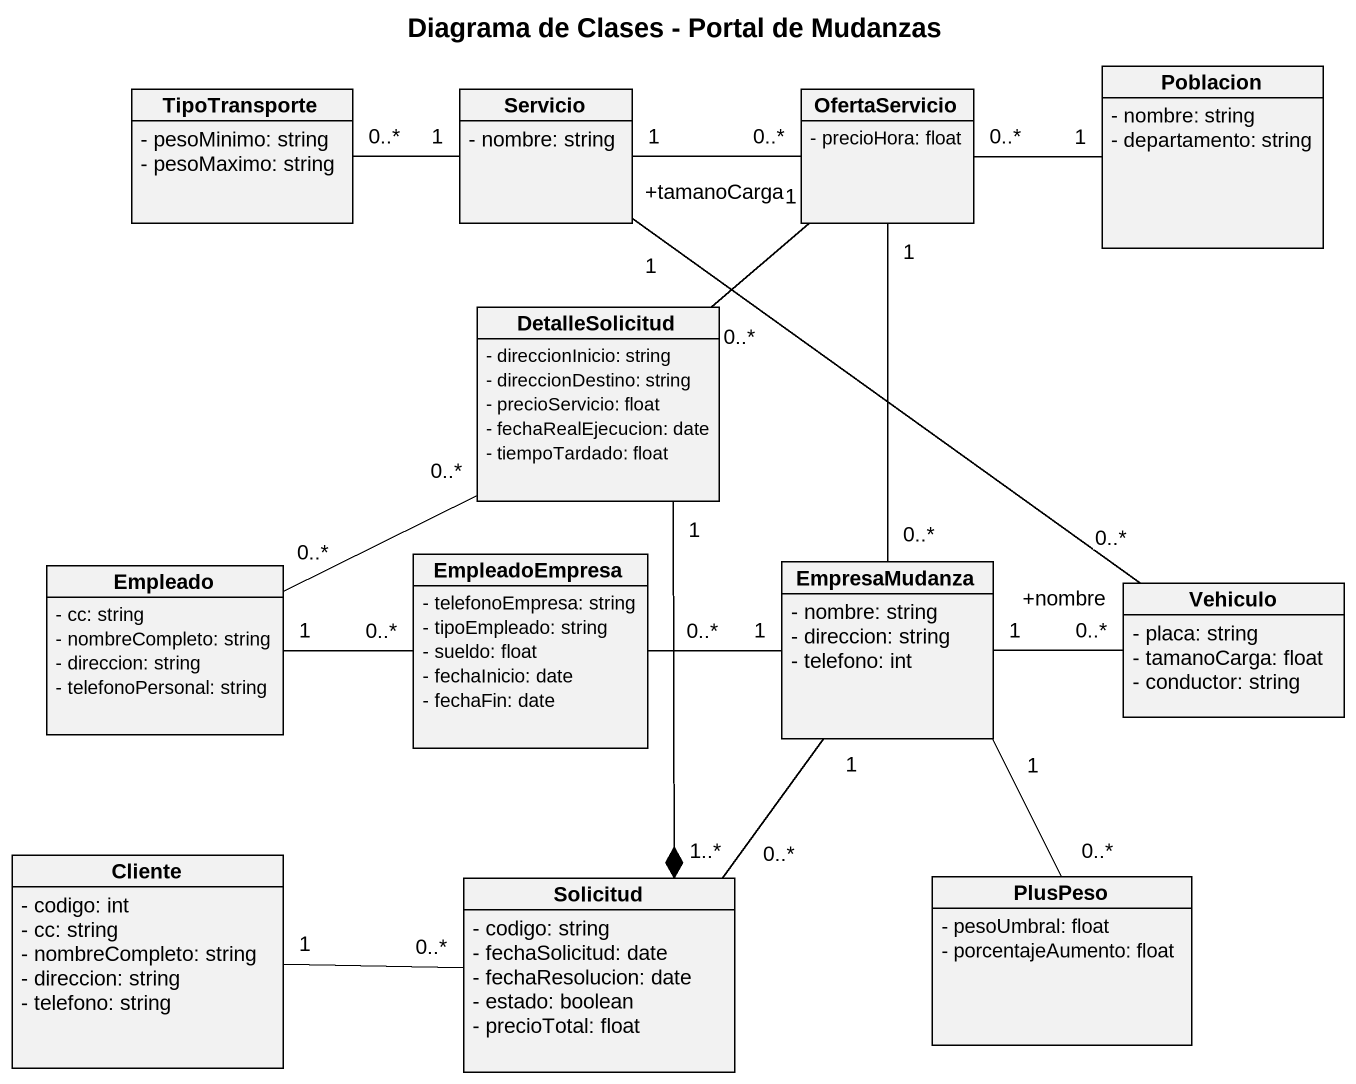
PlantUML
@startuml
title Diagrama de Clases - Portal de Mudanzas
hide circle
hide empty members
skinparam classAttributeIconSize 0
class Poblacion {
  - nombre: string
  - departamento: string
}
class TipoTransporte {
  - pesoMinimo: string
  - pesoMaximo: string
}
class Servicio {
  - nombre: string
}
class OfertaServicio {
  - precioHora: float
}
class DetalleSolicitud {
  - direccionInicio: string
  - direccionDestino: string
  - precioServicio: float
  - fechaRealEjecucion: date
  - tiempoTardado: float
}
class Empleado {
  - cc: string
  - nombreCompleto: string
  - direccion: string
  - telefonoPersonal: string
}
class EmpleadoEmpresa {
  - telefonoEmpresa: string
  - tipoEmpleado: string
  - sueldo: float
  - fechaInicio: date
  - fechaFin: date
}
class EmpresaMudanza {
  - nombre: string
  - direccion: string
  - telefono: int
}
class Vehiculo {
  - placa: string
  - tamanoCarga: float
  - conductor: string
}
class Cliente {
  - codigo: int
  - cc: string
  - nombreCompleto: string
  - direccion: string
  - telefono: string
}
class Solicitud {
  - codigo: string
  - fechaSolicitud: date
  - fechaResolucion: date
  - estado: boolean
  - precioTotal: float
}
class PlusPeso {
  - pesoUmbral: float
  - porcentajeAumento: float
}
Poblacion "1" -left- "0..*" OfertaServicio
Servicio "1" -left- "0..*" TipoTransporte
Servicio "1" -right- "0..*" OfertaServicio
Servicio "+tamanoCarga\n1" -- "+nombre\n0..*" Vehiculo
OfertaServicio "1" -- "0..*" DetalleSolicitud
DetalleSolicitud "0..*" -left- "0..*" Empleado
DetalleSolicitud "1" --* "1..*" Solicitud
Empleado "1" -right- "0..*" EmpleadoEmpresa
EmpresaMudanza "0..*" -up- "1" OfertaServicio
EmpresaMudanza "1" -left- "0..*" EmpleadoEmpresa
EmpresaMudanza "1" -right- "0..*" Vehiculo
EmpresaMudanza "1" -- "0..*" Solicitud
EmpresaMudanza "1" -- "0..*" PlusPeso
Solicitud "0..*" -left- "1" Cliente
@enduml
